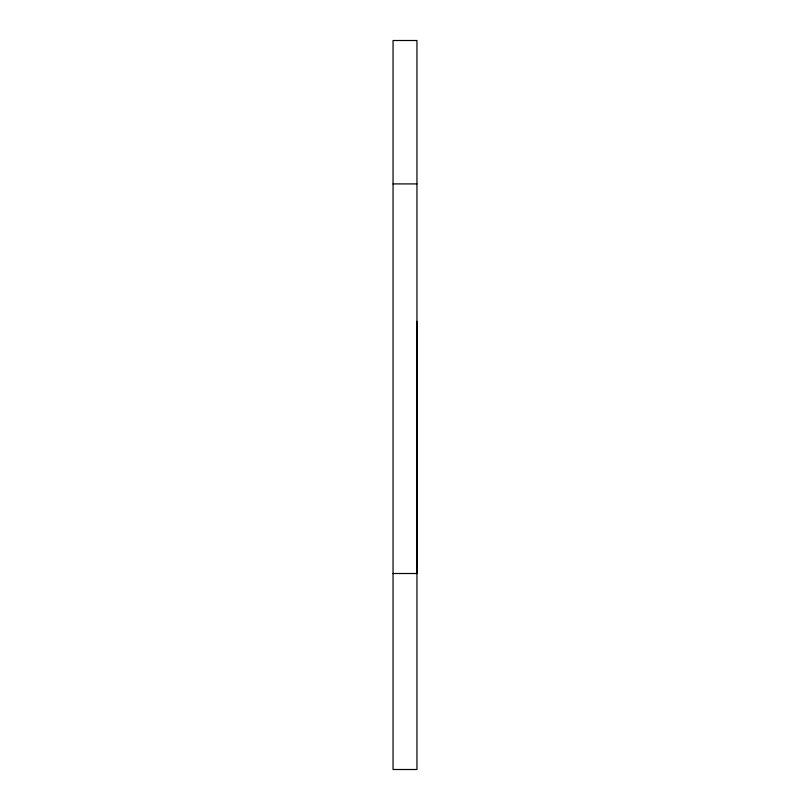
<?xml version="1.0" encoding="UTF-8"?>
<svg xmlns="http://www.w3.org/2000/svg" width="810" height="810" viewBox="0 0 810 810"><rect width="100%" height="100%" fill="white"/><g stroke="black" fill="none" stroke-linecap="round" stroke-linejoin="round"><path stroke-width="1.21" d="M416.947 321.347L416.947 769.5L393.052 769.5L393.052 40.5L416.947 40.5L416.947 573.51L393.052 573.51M393.052 183.91L416.947 183.91"/></g></svg>
